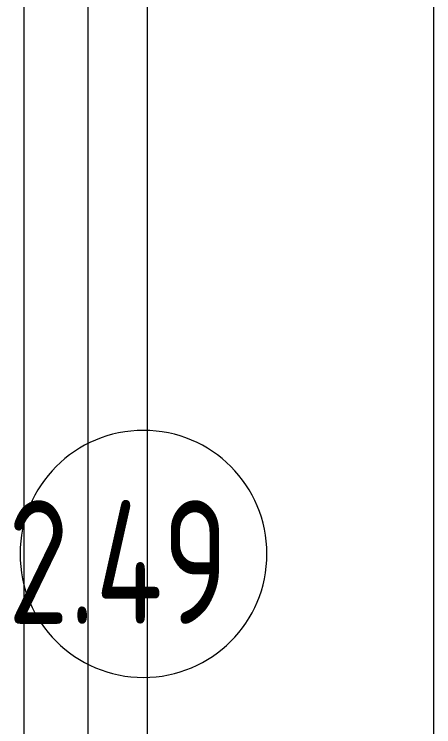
# Model space of a CAD drawing. Header units: millimetres. Extents: x -1113 to 415037, y -3642 to 354837.
# Drawn here: x 254283 to 255982, y 16262 to 19145 of the extents above; entities that cross this region are included whole.
import ezdxf

# ---------------------------------------------------------------- set-up
doc = ezdxf.new("R2010")
doc.units = ezdxf.units.MM
for name, color, linetype, lineweight in [('A-AREA-IDEN', 7, 'Continuous', 9), ('A-FLOR', 7, 'Continuous', 9), ('Оси', 7, 'Continuous', 9)]:
    doc.layers.add(name, color=color, linetype=linetype, lineweight=lineweight)
doc.styles.add('СПДС', font='ГОСТ тип А.ttf', dxfattribs={"width": 0.9})

# ---------------------------------------------------------------- blocks, each defined once
blk = doc.blocks.new('Марка_Помещения - Номер-25198446-Объем проектирования 2 этажа')
at = {"layer": 'A-AREA-IDEN'}
for start, end in [(360, 180), (180, 360)]:
    blk.add_arc((0, 0), 2.5, start, end, dxfattribs=at)

msp = doc.modelspace()

# ---------------------------------------------------------------- linework, layer by layer
at = {"layer": 'A-FLOR'}
for p, q in [((254322.1, 21140), (254322.1, 14010.9)), ((254822.1, 20749), (254822.1, 14011))]:
    msp.add_line(p, q, dxfattribs=at)
at = {"layer": 'Оси'}
for points in [[(254582.1, -1906.3), (254582.1, 3093.7), (254582.1, 17028.3), (254582.1, 22028.3)], [(255982.1, -1906.3), (255982.1, 3093.7), (255982.1, 17028.3), (255982.1, 22028.3)]]:
    msp.add_lwpolyline(points, dxfattribs=at)

# ---------------------------------------------------------------- block references
at = {"layer": 'A-AREA-IDEN', "xscale": 199.9999999999999, "yscale": 199.9999999999999, "zscale": 199.9999999999999}
msp.add_blockref('Марка_Помещения - Номер-25198446-Объем проектирования 2 этажа', (254806.6, 16961), dxfattribs=at)

# ---------------------------------------------------------------- texts
at = {"layer": 'A-AREA-IDEN', "insert": (254257.2, 17178.1), "char_height": 500, "width": 1370.886, "attachment_point": 1, "style": 'СПДС'}
msp.add_mtext('2.49', dxfattribs=at)

doc.saveas('drawing.dxf')
